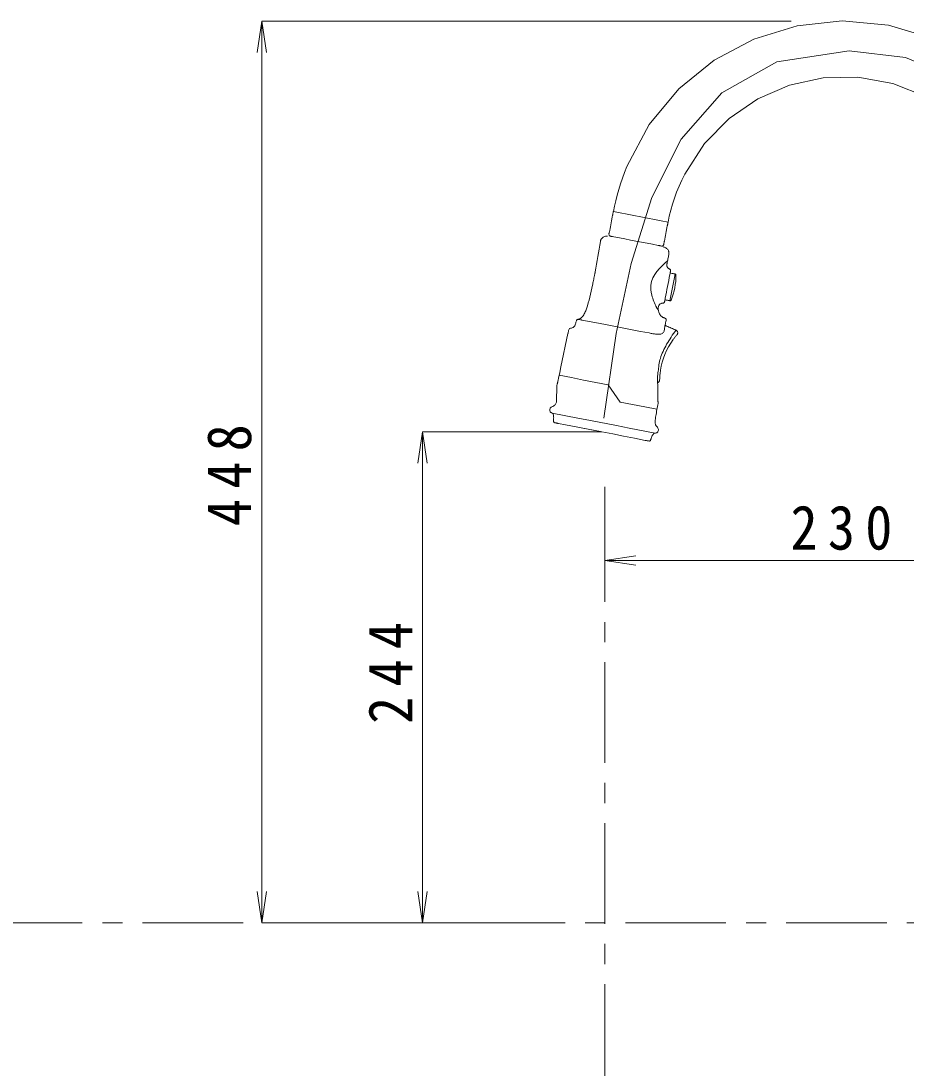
# Model space of a CAD drawing. Units: millimetres, scale not verified. Extents: x -1392 to 1350, y -947 to 991.
# Drawn here: x -21 to 419, y -151 to 369 of the extents above; entities that cross this region are included whole.
import ezdxf

# ---------------------------------------------------------------- set-up
doc = ezdxf.new("R2010")
doc.units = ezdxf.units.MM
doc.header["$LTSCALE"] = 10
doc.linetypes.add('CHAIN1', pattern=[8, 5, -1, 1, -1])
for name, color, linetype, lineweight in [('0-0_0', 7, 'Continuous', 5), ('0-1_レイヤー_1', 7, 'CHAIN1', 5), ('0-3', 7, 'Continuous', 5), ('0-8', 7, 'CHAIN1', 5)]:
    doc.layers.add(name, color=color, linetype=linetype, lineweight=lineweight)
doc.styles.add('ＭＳ ゴシック', font='')
doc.styles.get('ＭＳ ゴシック').set_extended_font_data('MS Gothic')

msp = doc.modelspace()

# ---------------------------------------------------------------- linework, layer by layer
at = {"layer": '0-0_0'}
for p, q in [((275.16, 214.12), (269.11, 171.95)), ((305.4, 213.4), (305.42, 213.42)), ((303.81, 211.41), (303.6, 211.12)), ((252.96, 192.17), (246.88, 193.35)), ((267.53, 165.32), (246.52, 169.4))]:
    msp.add_line(p, q, dxfattribs=at)
for points in [[(273.84, 274.72), (274.38, 277.38), (274.99, 280.09), (275.7, 282.86), (276.5, 285.66), (277.39, 288.48), (278.35, 291.33), (279.4, 294.18), (280.54, 297.03), (291.72, 317.91), (306.39, 335.61), (323.93, 349.86), (343.73, 360.42), (365.18, 367.02), (387.66, 369.42), (410.55, 367.34), (433.25, 360.55)], [(491.76, 252.44), (490.81, 263.63), (487.62, 278.4), (481.63, 295.18), (472.32, 312.41), (459.14, 328.53), (441.55, 341.97), (419.02, 351.19), (391, 354.6), (355.11, 349.07), (327.75, 333.76), (307.5, 310.65), (292.93, 281.7), (282.62, 248.87), (275.16, 214.12)], [(429.52, 331.79), (412.7, 338.41), (395.42, 341.46), (378.17, 341.08), (361.44, 337.44), (345.7, 330.69), (331.44, 320.98), (319.15, 308.46), (309.3, 293.3), (307.83, 290.32), (306.49, 287.32), (305.27, 284.31), (304.17, 281.3), (303.2, 278.3), (302.35, 275.33), (301.63, 272.38), (301.04, 269.48)], [(298.92, 258.58), (298.96, 258.82), (299.01, 259.05), (299.06, 259.29), (299.11, 259.53), (299.15, 259.77), (299.2, 260), (299.38, 260.95), (299.57, 261.89), (299.75, 262.84), (299.93, 263.78), (300.11, 264.72), (300.48, 266.61), (300.66, 267.56), (300.71, 267.79), (300.76, 268.03), (300.8, 268.27), (300.85, 268.51), (300.9, 268.74), (300.94, 268.98), (300.99, 269.22), (301.04, 269.46), (297.64, 270.12), (294.24, 270.78), (290.84, 271.44), (287.44, 272.1), (284.04, 272.76), (280.64, 273.42), (277.25, 274.08), (273.85, 274.74), (273.8, 274.5), (273.75, 274.26), (273.71, 274.03), (273.66, 273.79), (273.61, 273.55), (273.57, 273.31), (273.52, 273.08), (273.48, 272.84), (273.29, 271.89), (272.92, 270.01)], [(272.92, 270.01), (272.74, 269.06), (272.56, 268.12), (272.38, 267.17), (272.19, 266.23), (272.01, 265.29), (271.87, 264.63), (271.76, 264.19), (271.68, 263.91), (271.64, 263.72), (271.62, 263.58), (271.63, 263.43), (271.68, 263.2), (271.75, 262.84)], [(267.41, 259.88), (267.45, 260.1), (267.51, 260.32), (267.59, 260.53), (267.68, 260.74), (267.8, 260.95), (267.93, 261.15), (268.08, 261.34), (268.24, 261.53), (268.53, 261.79), (268.84, 262.02), (269.17, 262.2), (269.51, 262.34), (269.87, 262.44), (270.24, 262.48), (270.6, 262.48), (270.96, 262.42)], [(271.75, 262.83), (272.06, 262.63), (272.26, 262.5), (272.39, 262.43), (272.53, 262.39), (272.72, 262.37), (273.02, 262.34), (273.47, 262.27), (274.12, 262.15), (276.87, 261.62), (279.61, 261.09), (282.35, 260.55), (285.09, 260.02), (287.83, 259.49), (290.57, 258.96), (293.32, 258.42), (296.06, 257.89), (296.3, 257.85), (296.54, 257.8), (296.77, 257.75), (297.01, 257.71), (297.25, 257.66), (297.49, 257.61), (297.72, 257.57), (297.96, 257.52), (298.03, 257.54), (298.17, 257.56), (298.24, 257.58), (298.38, 257.61), (298.44, 257.62), (298.51, 257.63), (298.55, 257.69), (298.59, 257.75), (298.63, 257.81), (298.67, 257.87), (298.75, 257.99), (298.79, 258.04), (298.83, 258.1), (298.87, 258.34), (298.92, 258.58)], [(263.46, 238.05), (263.58, 238.65), (263.7, 239.25), (263.82, 239.85), (263.94, 240.44), (264.06, 241.04), (264.18, 241.64), (264.31, 242.24), (264.43, 242.84), (264.48, 243.07), (264.53, 243.31), (264.57, 243.55), (264.67, 244.02), (264.72, 244.26), (264.76, 244.5), (264.81, 244.74), (265.16, 246.63), (265.5, 248.52), (265.82, 250.41), (266.14, 252.3), (266.46, 254.2), (266.77, 256.09), (267.09, 257.99), (267.41, 259.88)], [(300.58, 256.18), (300.31, 256.42), (300, 256.62), (299.67, 256.8), (299.32, 256.93), (298.95, 257.04), (298.56, 257.11)], [(300.58, 256.18), (300.83, 255.9), (301.05, 255.6), (301.2, 255.34), (301.31, 255.06), (301.41, 254.77), (301.47, 254.46), (301.5, 254.14), (301.5, 253.81), (301.47, 253.47), (301.41, 253.12), (301.32, 252.7), (301.21, 252.21), (301.09, 251.69), (300.96, 251.14), (300.84, 250.58), (300.72, 250.06), (300.62, 249.57), (300.54, 249.15), (300.51, 248.95), (300.48, 248.74), (300.45, 248.52), (300.44, 248.29), (300.44, 248.06), (300.45, 247.83), (300.48, 247.61), (300.53, 247.4), (300.57, 247.26), (300.63, 247.13), (300.7, 247), (300.77, 246.88), (300.86, 246.77), (300.96, 246.66), (301.06, 246.56), (301.18, 246.46), (301.36, 246.35), (301.56, 246.25), (301.75, 246.14), (301.94, 246.03), (302.11, 245.89)], [(293.66, 230.82), (293.4, 231.58), (293.16, 232.35), (292.95, 233.13), (292.78, 233.92), (292.68, 234.44), (292.6, 234.96), (292.54, 235.48), (292.5, 236), (292.47, 236.52), (292.47, 237.04), (292.49, 237.57), (292.53, 238.1), (292.87, 239.96), (293.52, 241.71), (294.41, 243.35), (295.49, 244.9), (296.72, 246.36), (298.05, 247.74), (299.42, 249.04), (300.79, 250.28)], [(302.11, 245.89), (302.23, 245.73), (302.29, 245.53), (302.29, 245.29), (302.24, 245.05), (302.2, 244.82), (302.15, 244.58), (302.11, 244.34), (302.06, 244.1), (302.01, 243.87), (301.97, 243.63), (301.92, 243.39), (301.63, 241.92), (301.35, 240.44), (301.07, 238.97), (300.78, 237.5), (300.49, 236.03), (300.21, 234.56), (299.92, 233.09), (299.63, 231.61), (299.59, 231.38), (299.54, 231.14), (299.5, 230.9), (299.45, 230.66), (299.4, 230.42), (299.35, 230.19), (299.31, 229.95), (299.26, 229.71), (299.23, 229.66), (299.19, 229.6), (299.16, 229.55), (299.13, 229.49), (299.1, 229.44), (299.06, 229.38), (299.03, 229.33), (299, 229.28), (298.94, 229.26), (298.81, 229.22), (298.75, 229.2), (298.63, 229.16)], [(304.58, 243.67), (304.26, 242), (303.61, 238.68), (303.29, 237.01), (302.64, 233.68), (302.31, 232.02), (301.99, 230.36), (302.08, 230.35), (302.16, 230.35), (302.24, 230.37), (302.32, 230.41), (302.39, 230.45), (302.45, 230.51)], [(304.98, 243.19), (304.98, 243.23), (304.97, 243.27), (304.96, 243.31), (304.95, 243.35), (304.94, 243.38), (304.92, 243.42), (304.9, 243.45), (304.87, 243.48), (304.84, 243.52), (304.81, 243.55), (304.78, 243.58), (304.74, 243.6), (304.7, 243.63), (304.66, 243.64), (304.62, 243.66), (304.58, 243.67), (304.27, 243.73), (303.96, 243.79), (303.64, 243.85), (303.33, 243.91), (303.01, 243.97), (302.38, 244.09), (302.07, 244.15)], [(302.54, 230.65), (303.11, 232.17), (303.6, 233.7), (304.02, 235.24), (304.36, 236.8), (304.63, 238.37), (304.82, 239.96), (304.94, 241.57), (304.98, 243.19)], [(304.58, 243.67), (304.58, 243.66), (304.57, 243.65), (304.57, 243.63), (304.57, 243.63)], [(255.04, 218.85), (255.06, 218.95), (255.11, 219.16), (255.16, 219.44), (255.24, 219.76), (255.34, 220.1), (255.45, 220.42), (255.57, 220.69), (255.72, 220.87), (255.84, 220.97), (255.99, 221.04), (256.16, 221.11), (256.35, 221.16), (256.7, 221.25), (256.86, 221.29), (257, 221.34), (257.22, 221.44), (257.43, 221.55), (257.63, 221.68), (257.82, 221.82), (258, 221.97), (258.17, 222.13), (258.34, 222.31), (258.5, 222.49), (258.83, 222.92), (259.13, 223.38), (259.41, 223.86), (259.66, 224.35), (259.9, 224.86), (260.11, 225.37), (260.3, 225.88), (260.49, 226.39), (260.96, 227.82), (261.39, 229.26), (261.79, 230.71), (262.16, 232.17), (262.51, 233.64), (262.84, 235.11), (263.15, 236.58), (263.46, 238.05)], [(293.66, 230.82), (293.94, 230.07), (294.24, 229.32), (294.56, 228.58), (294.88, 227.84), (294.93, 227.75), (295.04, 227.55), (295.09, 227.45), (295.15, 227.35), (295.25, 227.16), (295.3, 227.06), (295.41, 226.88), (295.53, 226.7), (295.65, 226.52), (295.76, 226.33), (295.88, 226.15), (296, 225.97), (296.11, 225.79), (296.22, 225.6)], [(298.51, 229.12), (298.39, 229.14), (298.27, 229.14), (298.16, 229.14), (298.04, 229.14), (297.93, 229.13), (297.83, 229.11), (297.73, 229.09), (297.64, 229.06), (297.18, 228.82), (296.8, 228.46), (296.5, 228), (296.3, 227.45), (296.18, 226.82), (296.16, 226.14), (296.24, 225.43), (296.44, 224.7), (296.61, 224.25), (296.81, 223.83), (297.05, 223.44), (297.3, 223.09), (297.58, 222.78), (297.88, 222.5), (298.19, 222.27), (298.51, 222.09), (298.69, 222.04), (298.94, 221.95), (299.22, 221.85), (299.5, 221.72), (299.76, 221.57), (299.97, 221.41), (300.1, 221.24), (300.11, 221.07), (300.02, 220.54), (299.92, 220), (299.82, 219.47), (299.71, 218.94), (299.61, 218.41), (299.51, 217.88), (299.41, 217.34)], [(298.63, 229.16), (298.57, 229.14), (298.51, 229.12)], [(302, 230.39), (302, 230.38), (301.99, 230.37), (301.99, 230.37), (301.99, 230.36), (301.68, 230.42), (301.36, 230.48), (301.05, 230.54), (300.74, 230.6), (300.42, 230.66), (300.11, 230.72), (299.8, 230.78), (299.48, 230.84)], [(302.45, 230.51), (302.5, 230.58), (302.54, 230.65)], [(302.54, 230.65), (302.54, 230.66), (302.54, 230.67), (302.54, 230.67), (302.54, 230.68)], [(252.6, 216.74), (253.04, 216.8), (253.44, 216.92), (253.81, 217.11), (254.13, 217.35), (254.42, 217.65), (254.66, 217.99), (254.88, 218.4), (255.04, 218.84)], [(299.41, 217.34), (299.31, 216.81), (299.25, 216.42), (299.2, 216.04), (299.14, 215.67), (299.06, 215.31), (298.93, 214.98), (298.76, 214.67), (298.51, 214.39), (298.19, 214.14), (297.85, 213.97), (297.5, 213.84), (297.14, 213.76), (296.77, 213.71), (296.39, 213.7), (296.01, 213.7), (295.63, 213.72), (295.27, 213.76), (294.72, 213.81), (294.25, 213.87), (293.82, 213.93), (293.41, 214), (293, 214.07), (292.57, 214.16), (292.1, 214.25), (291.56, 214.36), (287.38, 215.16), (283.21, 215.96), (279.03, 216.76), (274.86, 217.56), (270.68, 218.36), (266.5, 219.16), (258.15, 220.76), (257.92, 220.81), (257.68, 220.85), (257.44, 220.9), (256.96, 220.99), (256.72, 221.04), (256.48, 221.08), (256.24, 221.13)], [(245.72, 188.16), (245.8, 188.5), (245.88, 188.83), (245.92, 188.99), (245.96, 189.14), (246, 189.29), (246.04, 189.45), (246.08, 189.6), (246.12, 189.76), (246.16, 189.91), (246.2, 190.06), (246.24, 190.3), (246.4, 191.01), (246.45, 191.25), (246.5, 191.49), (246.55, 191.72), (246.6, 191.96), (247.18, 194.73), (247.77, 197.49), (251.29, 214.08), (251.3, 214.17), (251.33, 214.4), (251.38, 214.74), (251.46, 215.14), (251.56, 215.56), (251.69, 215.95), (251.84, 216.29), (252.02, 216.52), (252.16, 216.58), (252.24, 216.61), (252.53, 216.73), (252.6, 216.76)], [(299.56, 218.15), (299.65, 218.11), (299.74, 218.06), (299.83, 218.01), (299.93, 217.97), (300.02, 217.93), (300.11, 217.88), (300.21, 217.84), (300.3, 217.79), (300.88, 217.55), (301.46, 217.3), (302.04, 217.05), (302.62, 216.81), (303.21, 216.56), (303.78, 216.31), (304.36, 216.07), (304.95, 215.82)], [(300.34, 208.73), (300.89, 209.63), (301.45, 210.53), (302, 211.43), (302.57, 212.32), (303.14, 213.21), (303.73, 214.09), (304.33, 214.96), (304.95, 215.82), (305.11, 215.73), (305.27, 215.63), (305.41, 215.5), (305.54, 215.36), (305.64, 215.21), (305.73, 215.04), (305.79, 214.86), (305.83, 214.67), (305.85, 214.51), (305.84, 214.36), (305.82, 214.2), (305.79, 214.05), (305.74, 213.9), (305.67, 213.76), (305.58, 213.62), (305.48, 213.49), (305.46, 213.47), (305.45, 213.45), (305.43, 213.43), (305.41, 213.41), (305.4, 213.39), (305.38, 213.37), (305.36, 213.35), (305.35, 213.33), (305.12, 213.06), (304.9, 212.79), (304.68, 212.52), (304.46, 212.24), (304.24, 211.97), (304.02, 211.69), (303.81, 211.41)], [(305.4, 213.4), (305.35, 213.34), (305.33, 213.32), (305.31, 213.29), (305.29, 213.27), (305.27, 213.24), (305.24, 213.21)], [(295.9, 188.7), (295.84, 189.55), (295.81, 190.4), (295.8, 191.25), (295.82, 192.09), (295.86, 192.93), (295.92, 193.77), (296.01, 194.62), (296.12, 195.46), (296.2, 196.09), (296.28, 196.81), (296.38, 197.61), (296.49, 198.46), (296.63, 199.32), (296.8, 200.18), (296.99, 200.99), (297.22, 201.74), (297.5, 202.59), (297.82, 203.45), (298.17, 204.32), (298.54, 205.2), (298.95, 206.09), (299.38, 206.97), (299.85, 207.85), (300.34, 208.73)], [(303.59, 211.13), (302.36, 209.33), (301.27, 207.49), (300.29, 205.6), (299.44, 203.69), (298.71, 201.76), (298.11, 199.81), (297.64, 197.86), (297.29, 195.9)], [(297.29, 195.91), (297.21, 195.34), (297.13, 194.73), (297.07, 194.11), (297.01, 193.48), (296.96, 192.85), (296.92, 192.23), (296.89, 191.62), (296.86, 191.04), (296.83, 190.8), (296.78, 190.58), (296.69, 190.37), (296.57, 190.18), (296.42, 190.01), (296.24, 189.86), (296.04, 189.74), (295.82, 189.66)], [(243.15, 174.66), (242.96, 174.77), (242.78, 174.89), (242.63, 175.04), (242.49, 175.22), (242.38, 175.41), (242.3, 175.62), (242.24, 175.84), (242.22, 176.09), (242.23, 176.33), (242.28, 176.56), (242.36, 176.78), (242.47, 176.99), (242.61, 177.18), (242.78, 177.34), (242.99, 177.48), (243.3, 177.64), (243.57, 177.77), (243.81, 177.89), (244.02, 178), (244.23, 178.13), (244.43, 178.29), (244.64, 178.48), (244.87, 178.72), (245.08, 179), (245.25, 179.31), (245.4, 179.65), (245.52, 179.99), (245.62, 180.35), (245.72, 188.16)], [(252.96, 192.17), (259.04, 190.99), (271.2, 188.63)], [(271.2, 188.63), (277.28, 179.99), (283.37, 178.81), (289.45, 177.63), (295.53, 176.44)], [(295.5, 176.26), (295.65, 177.04), (295.79, 177.82), (295.93, 178.6), (296.05, 179.38), (296.07, 179.61), (296.07, 179.85), (296.06, 180.09), (296.03, 180.33), (295.99, 180.56), (295.96, 188.26)], [(295.96, 188.26), (295.92, 188.49), (295.9, 188.72)], [(246.52, 169.4), (246.29, 169.44), (246.05, 169.49), (245.81, 169.54), (245.57, 169.58), (245.33, 169.63), (245.1, 169.67), (244.86, 169.72), (244.62, 169.77), (244.53, 169.82), (244.48, 169.85), (244.38, 169.91), (244.34, 169.94), (244.29, 169.97), (244.24, 170), (244.18, 170.14), (244.14, 170.33), (244.12, 170.54), (244.11, 170.77), (244.12, 170.99), (244.13, 171.18), (244.15, 171.33), (244.15, 171.42), (244.16, 171.78), (244.17, 172.15), (244.16, 172.51), (244.14, 172.88), (244.08, 173.24), (244, 173.59), (243.88, 173.94), (243.72, 174.27), (243.67, 174.31), (243.63, 174.35), (243.58, 174.39), (243.53, 174.43), (243.49, 174.47), (243.44, 174.51), (243.4, 174.55), (243.35, 174.59), (243.15, 174.66)], [(243.48, 174.56), (243.46, 174.56), (243.45, 174.57), (243.43, 174.57), (243.41, 174.57), (243.4, 174.58), (243.38, 174.58), (243.37, 174.58), (243.35, 174.59), (256.15, 172.1), (262.55, 170.86), (275.36, 168.37), (281.76, 167.12), (294.56, 164.64), (294.55, 164.64), (294.53, 164.64), (294.52, 164.65), (294.5, 164.65), (294.48, 164.65), (294.47, 164.66), (294.45, 164.66), (294.44, 164.66)], [(295.5, 176.26), (295.36, 175.48), (295.21, 174.7), (295.07, 173.92), (294.93, 173.14), (294.91, 172.98), (294.87, 172.67), (294.82, 172.35), (294.78, 172.04), (294.76, 171.88), (294.72, 171.54), (294.66, 171.19), (294.62, 170.83), (294.58, 170.46), (294.56, 170.1), (294.57, 169.73), (294.62, 169.38), (294.71, 169.04), (294.76, 168.93), (294.82, 168.83), (294.87, 168.72), (294.92, 168.61), (294.98, 168.5), (295.03, 168.39), (295.08, 168.28), (295.14, 168.17), (295.49, 167.85), (295.79, 167.5), (296.02, 167.13), (296.18, 166.75), (296.26, 166.37), (296.27, 166), (296.19, 165.65), (296.03, 165.33), (295.92, 165.18), (295.78, 165.04), (295.62, 164.92), (295.44, 164.82), (295.25, 164.74), (295.04, 164.69)], [(290.16, 160.92), (289.92, 160.97), (289.68, 161.01), (284.29, 162.06), (278.89, 163.11), (273.5, 164.16), (268.1, 165.2), (251.92, 168.35)], [(295.04, 164.69), (294.81, 164.65), (294.56, 164.64), (294.5, 164.62), (294.45, 164.6), (294.4, 164.58), (294.34, 164.56), (294.28, 164.54), (294.16, 164.51), (294.11, 164.49), (293.83, 164.24), (293.59, 163.96), (293.38, 163.66), (293.2, 163.35), (293.04, 163.02), (292.9, 162.68), (292.76, 162.34), (292.64, 162), (292.61, 161.92), (292.56, 161.78), (292.5, 161.59), (292.43, 161.39), (292.34, 161.18), (292.24, 160.99), (292.14, 160.83), (292.02, 160.72), (291.97, 160.71), (291.91, 160.7), (291.86, 160.69), (291.8, 160.68), (291.75, 160.67), (291.69, 160.66), (291.64, 160.65), (291.58, 160.64), (291.34, 160.69), (291.1, 160.74), (290.87, 160.78), (290.63, 160.83), (290.39, 160.87), (290.16, 160.92)]]:
    msp.add_lwpolyline(points, dxfattribs=at)
at = {"layer": '0-1_レイヤー_1'}
msp.add_line((269.54, 130.73), (269.54, -363.48), dxfattribs=at)
at = {"layer": '0-3'}
for p, q in [((99.12, 369.25), (96.81, 353.7)), ((99.12, 369.25), (99.12, -78.75)), ((99.12, 369.25), (362.19, 369.25)), ((99.12, 369.25), (101.44, 353.7)), ((178.97, 165.25), (176.65, 149.7)), ((178.97, 165.25), (178.97, -78.75)), ((178.97, 165.25), (268.1, 165.23)), ((178.97, 165.25), (181.29, 149.7)), ((269.54, 101.36), (269.54, 137.96)), ((269.54, 101.36), (285.09, 103.67)), ((269.54, 101.36), (491.76, 101.36)), ((269.54, 101.36), (285.09, 99.04)), ((99.12, -78.75), (96.81, -63.2)), ((99.12, -78.75), (101.44, -63.2)), ((178.97, -78.75), (176.65, -63.2)), ((178.97, -78.75), (181.29, -63.2)), ((99.12, -78.75), (178.97, -78.75)), ((178.97, -78.75), (248.52, -78.75))]:
    msp.add_line(p, q, dxfattribs=at)
at = {"layer": '0-8'}
msp.add_line((-920.19, -78.75), (805.04, -78.75), dxfattribs=at)

# ---------------------------------------------------------------- texts
at = {"layer": '0-3', "char_height": 21.99, "attachment_point": 7, "rotation": 90, "style": 'ＭＳ ゴシック'}
for s, insert in [('\\T1.38;\\W0.9;448', (94.12, 118.36)), ('\\T1.38;\\W0.9;244', (173.97, 20.08))]:
    msp.add_mtext(s, dxfattribs=dict(at, insert=insert))
at = {"layer": '0-3', "insert": (361.9, 106.36), "char_height": 21.99, "attachment_point": 7, "style": 'ＭＳ ゴシック'}
msp.add_mtext('\\T1.38;\\W0.9;230', dxfattribs=at)

doc.saveas('drawing.dxf')
